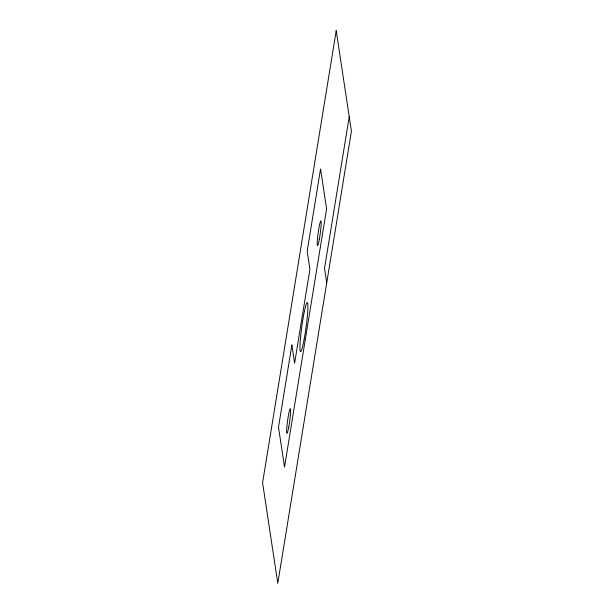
<?xml version="1.0" encoding="UTF-8"?>
<svg xmlns="http://www.w3.org/2000/svg" width="614" height="614" viewBox="0 0 614 614"><rect width="100%" height="100%" fill="white"/><g stroke="black" fill="none" stroke-linecap="round" stroke-linejoin="round"><path stroke-width="0.92" d="M349.228 116.783L324.537 268.372L326.725 282.839M336.211 30.7L262.585 482.75L277.789 583.3L351.415 131.25L336.211 30.7M291.88 345.037L278.503 427.198L284.528 467.07L326.587 208.86L320.554 168.988L307.177 251.141L309.916 269.27L294.62 363.166L291.88 345.037M288.703 427.275A12.395 1.074 -82.2 0 0 290.299 408.701A12.395 1.074 -82.2 0 0 286.861 426.976A12.395 1.074 -82.2 0 0 288.703 427.275M304.076 339.672A24.79 2.157 -82.2 0 0 307.276 302.525A24.79 2.157 -82.2 0 0 300.392 339.074A24.79 2.157 -82.2 0 0 304.076 339.672M319.288 239.483A12.395 1.074 -82.2 0 0 320.884 220.91A12.395 1.074 -82.2 0 0 317.446 239.184A12.395 1.074 -82.2 0 0 319.288 239.483"/></g></svg>
